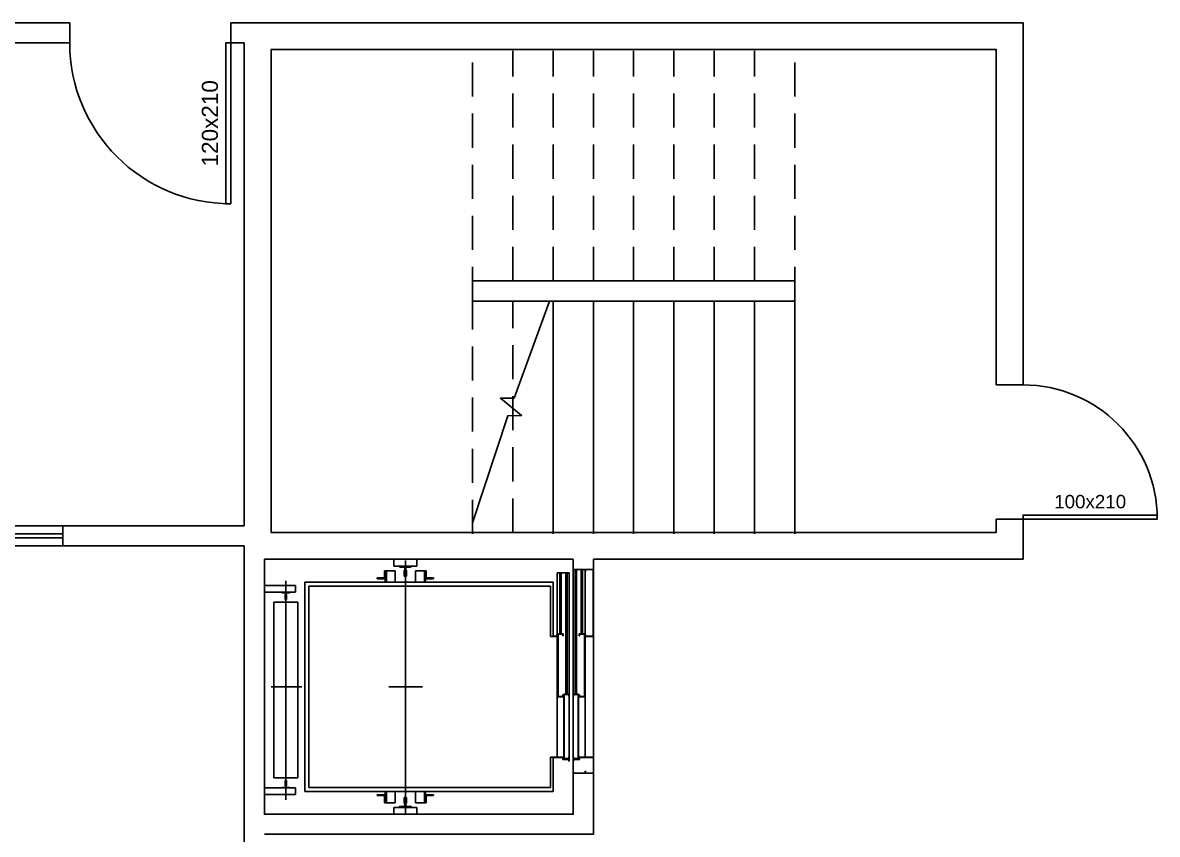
# Model space of a CAD drawing. Header units: centimetres. Extents: x 30244 to 591333, y -111940 to 104227.
# Drawn here: x 519602 to 520447, y 39073 to 39678 of the extents above; entities that cross this region are included whole.
import ezdxf
from ezdxf.enums import TextEntityAlignment as Align

# ---------------------------------------------------------------- set-up
doc = ezdxf.new("R2010")
doc.units = ezdxf.units.CM
doc.header["$LTSCALE"] = 4
for name, pattern in [('HIDDEN', [9.525, 6.35, -3.175]), ('LTYPE_4', [112.5, 56.25, -56.25]), ('LTYPE_6', [168.75, 112.5, -28.125, 0, -28.125])]:
    doc.linetypes.add(name, pattern=pattern)
for name, color, linetype in [('0.1', 1, 'Continuous'), ('0.2', 2, 'Continuous'), ('0.6', 6, 'Continuous'), ('02-CONT', 2, 'Continuous'), ('03-CONT', 3, 'Continuous'), ('08', 8, 'Continuous')]:
    doc.layers.add(name, color=color, linetype=linetype)
doc.styles.add('2mm 1-50', font='arial.ttf', dxfattribs={"height": 0.1})

# ---------------------------------------------------------------- blocks, each defined once
blk = doc.blocks.new('1_00e')
blk.add_lwpolyline([(-28.41, -52.25), (-25.41, -52.25), (-25.41, 47.75), (-28.41, 47.75)], close=True)
at = {"color": 1}
blk.add_arc((-28.41, -52.25), 100, 0, 90, dxfattribs=at)

msp = doc.modelspace()

# ---------------------------------------------------------------- linework, layer by layer
at = {"layer": '0.1', "linetype": 'HIDDEN'}
for p, q in [((519936.897, 39470.788), (519936.897, 39657.255)), ((519966.897, 39485.788), (519966.897, 39657.255)), ((519996.897, 39485.788), (519996.897, 39657.255)), ((520026.897, 39485.788), (520026.897, 39657.255)), ((520056.897, 39485.788), (520056.897, 39657.255)), ((520086.897, 39485.788), (520086.897, 39657.255)), ((520116.897, 39485.788), (520116.897, 39657.255)), ((520146.897, 39485.788), (520146.897, 39657.255)), ((520176.897, 39470.788), (520176.897, 39657.255)), ((519936.897, 39297.255), (519936.897, 39470.788)), ((519966.897, 39298.288), (519966.897, 39470.788))]:
    msp.add_line(p, q, dxfattribs=at)
at = {"layer": '0.1'}
for p, q in [((520176.897, 39485.788), (519936.897, 39485.788)), ((520176.897, 39470.788), (519936.897, 39470.788)), ((520026.897, 39118.788), (520026.897, 39270.788))]:
    msp.add_line(p, q, dxfattribs=at)
at = {"layer": '0.2'}
for p, q in [((519996.897, 39297.255), (519996.897, 39470.788)), ((520026.897, 39297.255), (520026.897, 39470.788)), ((520056.897, 39297.255), (520056.897, 39470.788)), ((520086.897, 39297.255), (520086.897, 39470.788)), ((520116.897, 39297.255), (520116.897, 39470.788)), ((520146.897, 39297.255), (520146.897, 39470.788)), ((520176.897, 39297.255), (520176.897, 39470.788)), ((519631.897, 39303.288), (519451.897, 39303.288)), ((519631.897, 39297.288), (519451.897, 39297.288)), ((519451.897, 39294.288), (519631.897, 39294.288)), ((519451.897, 39288.288), (519631.897, 39288.288))]:
    msp.add_line(p, q, dxfattribs=at)
at = {"layer": '0.6'}
for p, q in [((519636.897, 39663.288), (519636.897, 39678.288)), ((519756.897, 39663.288), (519756.897, 39678.288)), ((520326.897, 39408.288), (520346.897, 39408.288)), ((519631.897, 39303.288), (519631.897, 39288.288)), ((520326.897, 39308.288), (520346.897, 39308.288)), ((520011.897, 39270.788), (520026.897, 39270.788)), ((520026.897, 39270.788), (520011.897, 39270.788)), ((520011.897, 39118.788), (520026.897, 39118.788)), ((520011.897, 39118.788), (520026.897, 39118.788)), ((519766.897, 39073.288), (519766.897, 39053.288))]:
    msp.add_line(p, q, dxfattribs=at)
for points in [[(519326.897, 39678.288), (519636.897, 39678.288)], [(519756.897, 39678.288), (519781.897, 39678.288)], [(519766.897, 39678.288), (520346.897, 39678.288), (520346.897, 39408.288)], [(519326.897, 39663.288), (519636.897, 39663.288)], [(519756.897, 39663.288), (519766.897, 39663.288)], [(519766.897, 39303.288), (519766.897, 39663.288)], [(520326.897, 39308.288), (520326.897, 39298.288), (519786.897, 39298.288), (519786.897, 39658.288), (520326.897, 39658.288), (520326.897, 39408.288)], [(519766.897, 39303.288), (519631.897, 39303.288)], [(520346.897, 39308.288), (520346.897, 39278.288), (520026.897, 39278.288)], [(519766.897, 39288.288), (519631.897, 39288.288)], [(519766.897, 39278.288), (519766.897, 39288.288)], [(519766.897, 39288.288), (519766.897, 39073.288)], [(520011.897, 39278.288), (519781.897, 39278.288)], [(519781.897, 39278.288), (519781.897, 39088.288), (520011.897, 39088.288), (520011.897, 39118.788)], [(520011.897, 39270.788), (520011.897, 39278.288)], [(520026.897, 39270.788), (520026.897, 39278.288)], [(519781.897, 39073.288), (520026.897, 39073.288), (520026.897, 39118.788)]]:
    msp.add_lwpolyline(points, dxfattribs=at)
at = {"layer": '03-CONT', "linetype": 'Continuous'}
msp.add_lwpolyline([(519994.357, 39470.788), (519967.861, 39398.518), (519957.671, 39398.372), (519973.471, 39385.495), (519963.281, 39385.349), (519936.897, 39305.59)], dxfattribs=at)
at = {"layer": '08', "color": 253}
for p, q in [((519878.397, 39273.288), (519878.397, 39278.288)), ((519895.397, 39273.288), (519895.397, 39278.288)), ((519871.297, 39269.788), (519879.397, 39269.788)), ((519871.297, 39264.388), (519871.297, 39269.788)), ((519871.897, 39263.788), (519871.897, 39269.788)), ((519882.397, 39273.288), (519878.397, 39273.288)), ((519879.397, 39269.788), (519879.397, 39263.788)), ((519882.397, 39273.288), (519882.397, 39272.838)), ((519886.897, 39273.288), (519882.397, 39273.288)), ((519882.747, 39272.471), (519882.397, 39272.838)), ((519886.098, 39272.305), (519882.747, 39272.471)), ((519886.447, 39270.338), (519886.097, 39269.988)), ((519886.097, 39265.788), (519886.097, 39269.988)), ((519886.098, 39272.305), (519886.447, 39271.938)), ((519886.447, 39270.338), (519886.447, 39271.938)), ((519891.397, 39273.288), (519886.897, 39273.288)), ((519887.347, 39271.938), (519887.697, 39272.305)), ((519887.347, 39270.338), (519887.347, 39271.938)), ((519887.347, 39270.338), (519887.697, 39269.988)), ((519887.697, 39272.305), (519891.048, 39272.471)), ((519887.697, 39265.788), (519887.697, 39269.988)), ((519891.048, 39272.471), (519891.397, 39272.838)), ((519891.397, 39273.288), (519891.397, 39272.838)), ((519891.397, 39273.288), (519895.397, 39273.288)), ((519894.397, 39269.788), (519894.397, 39263.788)), ((519902.497, 39269.788), (519894.397, 39269.788)), ((519901.897, 39263.788), (519901.897, 39269.788)), ((519902.497, 39264.388), (519902.497, 39269.788)), ((519999.897, 39268.288), (520008.897, 39268.288)), ((519999.897, 39130.788), (519999.897, 39268.288)), ((520001.897, 39268.288), (520001.897, 39222.788)), ((520002.897, 39222.788), (520002.897, 39268.288)), ((520006.397, 39177.788), (520006.397, 39268.288)), ((520007.397, 39268.288), (520007.397, 39177.788)), ((520008.897, 39127.788), (520008.897, 39268.288)), ((520011.897, 39270.788), (520020.897, 39270.788)), ((520011.897, 39127.788), (520011.897, 39270.788)), ((520011.897, 39270.788), (520026.897, 39270.788)), ((520013.397, 39177.788), (520013.397, 39270.788)), ((520014.397, 39270.788), (520014.397, 39177.788)), ((520026.897, 39270.788), (520015.897, 39270.788)), ((520017.897, 39222.788), (520017.897, 39270.788)), ((520018.897, 39270.788), (520018.897, 39222.788)), ((520020.897, 39270.788), (520020.897, 39130.788)), ((520020.897, 39269.288), (520021.097, 39269.288)), ((520021.097, 39270.588), (520026.697, 39270.588)), ((520021.097, 39269.288), (520021.097, 39270.588)), ((520026.697, 39270.588), (520026.697, 39220.988)), ((520026.897, 39220.788), (520026.897, 39270.788)), ((519811.897, 39261.288), (519811.897, 39105.288)), ((519996.897, 39261.288), (519811.897, 39261.288)), ((519865.897, 39264.388), (519871.297, 39264.388)), ((519865.897, 39263.788), (519865.897, 39264.388)), ((519865.897, 39263.788), (519871.897, 39263.788)), ((519871.897, 39263.788), (519871.897, 39261.288)), ((519879.397, 39263.788), (519879.397, 39261.288)), ((519886.897, 39265.788), (519886.097, 39265.788)), ((519886.897, 39265.788), (519887.697, 39265.788)), ((519894.397, 39263.788), (519894.397, 39261.288)), ((519907.897, 39263.788), (519901.897, 39263.788)), ((519901.897, 39263.788), (519901.897, 39261.288)), ((519907.897, 39264.388), (519902.497, 39264.388)), ((519907.897, 39263.788), (519907.897, 39264.388)), ((519996.897, 39220.988), (519996.897, 39261.288)), ((519805.147, 39258.688), (519781.897, 39258.688)), ((519794.647, 39253.688), (519781.897, 39253.688)), ((519795.047, 39253.288), (519794.647, 39253.688)), ((519801.147, 39253.688), (519794.647, 39253.688)), ((519797.697, 39253.288), (519795.047, 39253.288)), ((519797.497, 39251.788), (519797.697, 39251.988)), ((519797.497, 39248.288), (519797.497, 39251.788)), ((519797.697, 39251.988), (519797.697, 39253.288)), ((519800.747, 39253.288), (519798.097, 39253.288)), ((519798.097, 39251.988), (519798.097, 39253.288)), ((519798.097, 39251.988), (519798.297, 39251.788)), ((519798.297, 39248.288), (519798.297, 39251.788)), ((519800.747, 39253.288), (519801.147, 39253.688)), ((519801.147, 39253.688), (519805.147, 39253.688)), ((519805.147, 39253.688), (519805.147, 39258.688)), ((519814.897, 39258.288), (519994.897, 39258.288)), ((519814.897, 39108.288), (519814.897, 39258.288)), ((519994.897, 39258.288), (519994.897, 39220.788)), ((519788.897, 39246.288), (519806.897, 39246.288)), ((519788.897, 39115.288), (519788.897, 39246.288)), ((519798.297, 39248.288), (519797.497, 39248.288)), ((519806.897, 39246.288), (519806.897, 39115.288)), ((519814.897, 39229.222), (519814.897, 39229.222)), ((519999.897, 39220.788), (519994.897, 39220.788)), ((519999.697, 39220.988), (519996.897, 39220.988)), ((519999.697, 39222.288), (519999.697, 39220.988)), ((519999.897, 39222.288), (519999.697, 39222.288)), ((520000.397, 39222.788), (520004.397, 39222.788)), ((520000.397, 39175.788), (520000.397, 39222.788)), ((520000.597, 39222.588), (520000.597, 39175.988)), ((520004.197, 39222.588), (520000.597, 39222.588)), ((520004.197, 39221.288), (520004.197, 39222.588)), ((520004.397, 39221.288), (520004.197, 39221.288)), ((520004.397, 39222.788), (520004.397, 39221.288)), ((520016.397, 39222.788), (520016.397, 39221.288)), ((520020.397, 39222.788), (520016.397, 39222.788)), ((520016.397, 39221.288), (520016.597, 39221.288)), ((520016.597, 39222.588), (520020.197, 39222.588)), ((520016.597, 39221.288), (520016.597, 39222.588)), ((520020.197, 39222.588), (520020.197, 39175.988)), ((520020.397, 39175.788), (520020.397, 39222.788)), ((520021.097, 39222.288), (520020.897, 39222.288)), ((520020.897, 39220.788), (520026.897, 39220.788)), ((520021.097, 39220.988), (520021.097, 39222.288)), ((520026.697, 39220.988), (520021.097, 39220.988)), ((520000.397, 39175.788), (520004.397, 39175.788)), ((520004.197, 39175.988), (520000.597, 39175.988)), ((520004.197, 39177.288), (520004.197, 39175.988)), ((520004.397, 39177.288), (520004.197, 39177.288)), ((520004.397, 39175.788), (520004.397, 39177.288)), ((520004.897, 39177.788), (520008.897, 39177.788)), ((520004.897, 39129.588), (520004.897, 39177.788)), ((520005.097, 39177.588), (520005.097, 39129.788)), ((520008.697, 39177.588), (520005.097, 39177.588)), ((520008.697, 39176.288), (520008.697, 39177.588)), ((520008.897, 39176.288), (520008.697, 39176.288)), ((520015.897, 39177.788), (520011.897, 39177.788)), ((520011.897, 39176.288), (520012.097, 39176.288)), ((520012.097, 39177.588), (520015.697, 39177.588)), ((520012.097, 39176.288), (520012.097, 39177.588)), ((520015.697, 39177.588), (520015.697, 39129.788)), ((520015.897, 39129.588), (520015.897, 39177.788)), ((520016.397, 39177.288), (520016.597, 39177.288)), ((520016.397, 39175.788), (520016.397, 39177.288)), ((520020.397, 39175.788), (520016.397, 39175.788)), ((520016.597, 39177.288), (520016.597, 39175.988)), ((520016.597, 39175.988), (520020.197, 39175.988)), ((519994.897, 39108.288), (519994.897, 39130.788)), ((519999.897, 39130.788), (519994.897, 39130.788)), ((519996.897, 39130.588), (519999.897, 39130.588)), ((519996.897, 39105.288), (519996.897, 39130.588)), ((520004.397, 39130.788), (519999.897, 39130.788)), ((520004.197, 39130.588), (519999.897, 39130.588)), ((520004.197, 39129.088), (520004.197, 39130.588)), ((520008.697, 39129.088), (520004.197, 39129.088)), ((520004.397, 39130.788), (520004.397, 39129.288)), ((520004.397, 39129.288), (520008.897, 39129.288)), ((520008.897, 39129.588), (520004.897, 39129.588)), ((520005.097, 39129.788), (520008.697, 39129.788)), ((520008.697, 39131.088), (520008.897, 39131.088)), ((520008.697, 39129.788), (520008.697, 39131.088)), ((520008.697, 39127.788), (520008.697, 39129.088)), ((520008.897, 39127.788), (520008.697, 39127.788)), ((520012.097, 39131.088), (520011.897, 39131.088)), ((520011.897, 39129.588), (520015.897, 39129.588)), ((520016.397, 39129.288), (520011.897, 39129.288)), ((520011.897, 39118.788), (520011.897, 39127.788)), ((520011.897, 39127.788), (520012.097, 39127.788)), ((520012.097, 39129.788), (520012.097, 39131.088)), ((520015.697, 39129.788), (520012.097, 39129.788)), ((520012.097, 39129.088), (520016.597, 39129.088)), ((520012.097, 39127.788), (520012.097, 39129.088)), ((520026.897, 39130.788), (520016.397, 39130.788)), ((520016.397, 39130.788), (520016.397, 39129.288)), ((520016.597, 39130.588), (520026.697, 39130.588)), ((520016.597, 39129.088), (520016.597, 39130.588)), ((519806.897, 39115.288), (519788.897, 39115.288)), ((520020.897, 39118.788), (520011.897, 39118.788)), ((520026.897, 39118.788), (520011.897, 39118.788)), ((520026.897, 39118.788), (520015.897, 39118.788)), ((520020.897, 39120.288), (520021.097, 39120.288)), ((520020.897, 39118.788), (520020.897, 39120.288)), ((520021.097, 39120.288), (520021.097, 39118.988)), ((520021.097, 39118.988), (520026.697, 39118.988)), ((519794.647, 39107.888), (519781.897, 39107.888)), ((519795.047, 39108.288), (519794.647, 39107.888)), ((519794.647, 39107.888), (519801.147, 39107.888)), ((519795.047, 39108.288), (519797.697, 39108.288)), ((519797.497, 39113.288), (519797.497, 39109.788)), ((519797.497, 39113.288), (519798.297, 39113.288)), ((519797.697, 39109.588), (519797.497, 39109.788)), ((519797.697, 39109.588), (519797.697, 39108.288)), ((519798.297, 39109.788), (519798.097, 39109.588)), ((519798.097, 39109.588), (519798.097, 39108.288)), ((519798.097, 39108.288), (519800.747, 39108.288)), ((519798.297, 39113.288), (519798.297, 39109.788)), ((519800.747, 39108.288), (519801.147, 39107.888)), ((519801.147, 39107.888), (519805.147, 39107.888)), ((519805.147, 39107.888), (519805.147, 39102.888)), ((519994.897, 39108.288), (519814.897, 39108.288)), ((519805.147, 39102.888), (519781.897, 39102.888)), ((519811.897, 39105.288), (519996.897, 39105.288)), ((519865.897, 39102.788), (519865.897, 39102.188)), ((519865.897, 39102.788), (519871.897, 39102.788)), ((519865.897, 39102.188), (519871.297, 39102.188)), ((519871.297, 39102.188), (519871.297, 39096.788)), ((519871.897, 39102.788), (519871.897, 39105.288)), ((519871.897, 39102.788), (519871.897, 39096.788)), ((519879.397, 39102.788), (519879.397, 39105.288)), ((519879.397, 39096.788), (519879.397, 39102.788)), ((519886.097, 39100.788), (519886.097, 39096.588)), ((519886.897, 39100.788), (519886.097, 39100.788)), ((519886.897, 39100.788), (519887.697, 39100.788)), ((519887.697, 39100.788), (519887.697, 39096.588)), ((519894.397, 39102.788), (519894.397, 39105.288)), ((519894.397, 39096.788), (519894.397, 39102.788)), ((519901.897, 39102.788), (519901.897, 39105.288)), ((519901.897, 39102.788), (519901.897, 39096.788)), ((519907.897, 39102.788), (519901.897, 39102.788)), ((519902.497, 39102.188), (519902.497, 39096.788)), ((519907.897, 39102.188), (519902.497, 39102.188)), ((519907.897, 39102.788), (519907.897, 39102.188)), ((519871.297, 39096.788), (519879.397, 39096.788)), ((519878.397, 39093.288), (519878.397, 39088.288)), ((519882.397, 39093.288), (519878.397, 39093.288)), ((519882.747, 39094.105), (519882.397, 39093.738)), ((519882.397, 39093.288), (519882.397, 39093.738)), ((519882.397, 39093.288), (519886.897, 39093.288)), ((519886.098, 39094.271), (519882.747, 39094.105)), ((519886.447, 39096.238), (519886.097, 39096.588)), ((519886.447, 39094.638), (519886.098, 39094.271)), ((519886.447, 39096.238), (519886.447, 39094.638)), ((519886.897, 39093.288), (519891.397, 39093.288)), ((519887.347, 39096.238), (519887.697, 39096.588)), ((519887.347, 39096.238), (519887.347, 39094.638)), ((519887.697, 39094.271), (519887.347, 39094.638)), ((519887.697, 39094.271), (519891.048, 39094.105)), ((519891.048, 39094.105), (519891.397, 39093.738)), ((519891.397, 39093.288), (519891.397, 39093.738)), ((519891.397, 39093.288), (519895.397, 39093.288)), ((519902.497, 39096.788), (519894.397, 39096.788)), ((519895.397, 39093.288), (519895.397, 39088.288))]:
    msp.add_line(p, q, dxfattribs=at)
at = {"layer": '08', "color": 253, "linetype": 'LTYPE_6'}
for p, q in [((519886.897, 39088.288), (519886.897, 39277.317)), ((519797.897, 39099.011), (519797.897, 39262.187)), ((519786.843, 39183.288), (519809.779, 39183.288)), ((519899.689, 39183.288), (519874.459, 39183.288))]:
    msp.add_line(p, q, dxfattribs=at)
at = {"layer": '08', "color": 253, "linetype": 'LTYPE_4'}
for p, q in [((519872.747, 39269.788), (519872.747, 39263.788)), ((519901.047, 39269.788), (519901.047, 39263.788)), ((519872.747, 39263.788), (519872.747, 39261.288)), ((519901.047, 39263.788), (519901.047, 39261.288)), ((519872.747, 39102.788), (519872.747, 39105.288)), ((519872.747, 39096.788), (519872.747, 39102.788)), ((519901.047, 39102.788), (519901.047, 39105.288)), ((519901.047, 39096.788), (519901.047, 39102.788))]:
    msp.add_line(p, q, dxfattribs=at)

# ---------------------------------------------------------------- block references
at = {"layer": '02-CONT', "xscale": 1.2, "yscale": 1.2, "zscale": 1.2, "rotation": 180}
msp.add_blockref('1_00e', (519722.811, 39600.584), dxfattribs=at)
at = {"layer": '02-CONT', "xscale": -1, "rotation": 270}
msp.add_blockref('1_00e', (520399.15, 39336.693), dxfattribs=at)

# ---------------------------------------------------------------- texts
at = {"layer": '02-CONT', "style": '2mm 1-50'}
msp.add_text('120x210', height=12, rotation=90, dxfattribs=at).set_placement((519741.297, 39603.288), align=Align.MIDDLE_CENTER)
msp.add_text('100x210', height=10, dxfattribs=at).set_placement((520396.897, 39321.288), align=Align.MIDDLE_CENTER)

doc.saveas('drawing.dxf')
